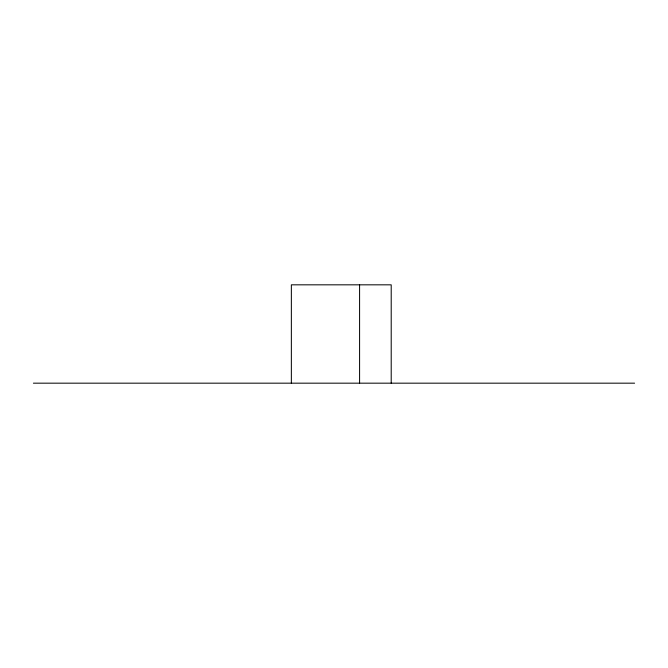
<?xml version="1.0" encoding="UTF-8"?>
<svg xmlns="http://www.w3.org/2000/svg" width="668" height="668" viewBox="0 0 668 668"><rect width="100%" height="100%" fill="white"/><g stroke="black" fill="none" stroke-linecap="round" stroke-linejoin="round"><path stroke-width="1" d="M33.4 383.173L634.6 383.173M391.206 383.173L391.206 284.827L291.357 284.827L291.357 383.173M359.584 284.827L359.584 383.173"/></g></svg>
